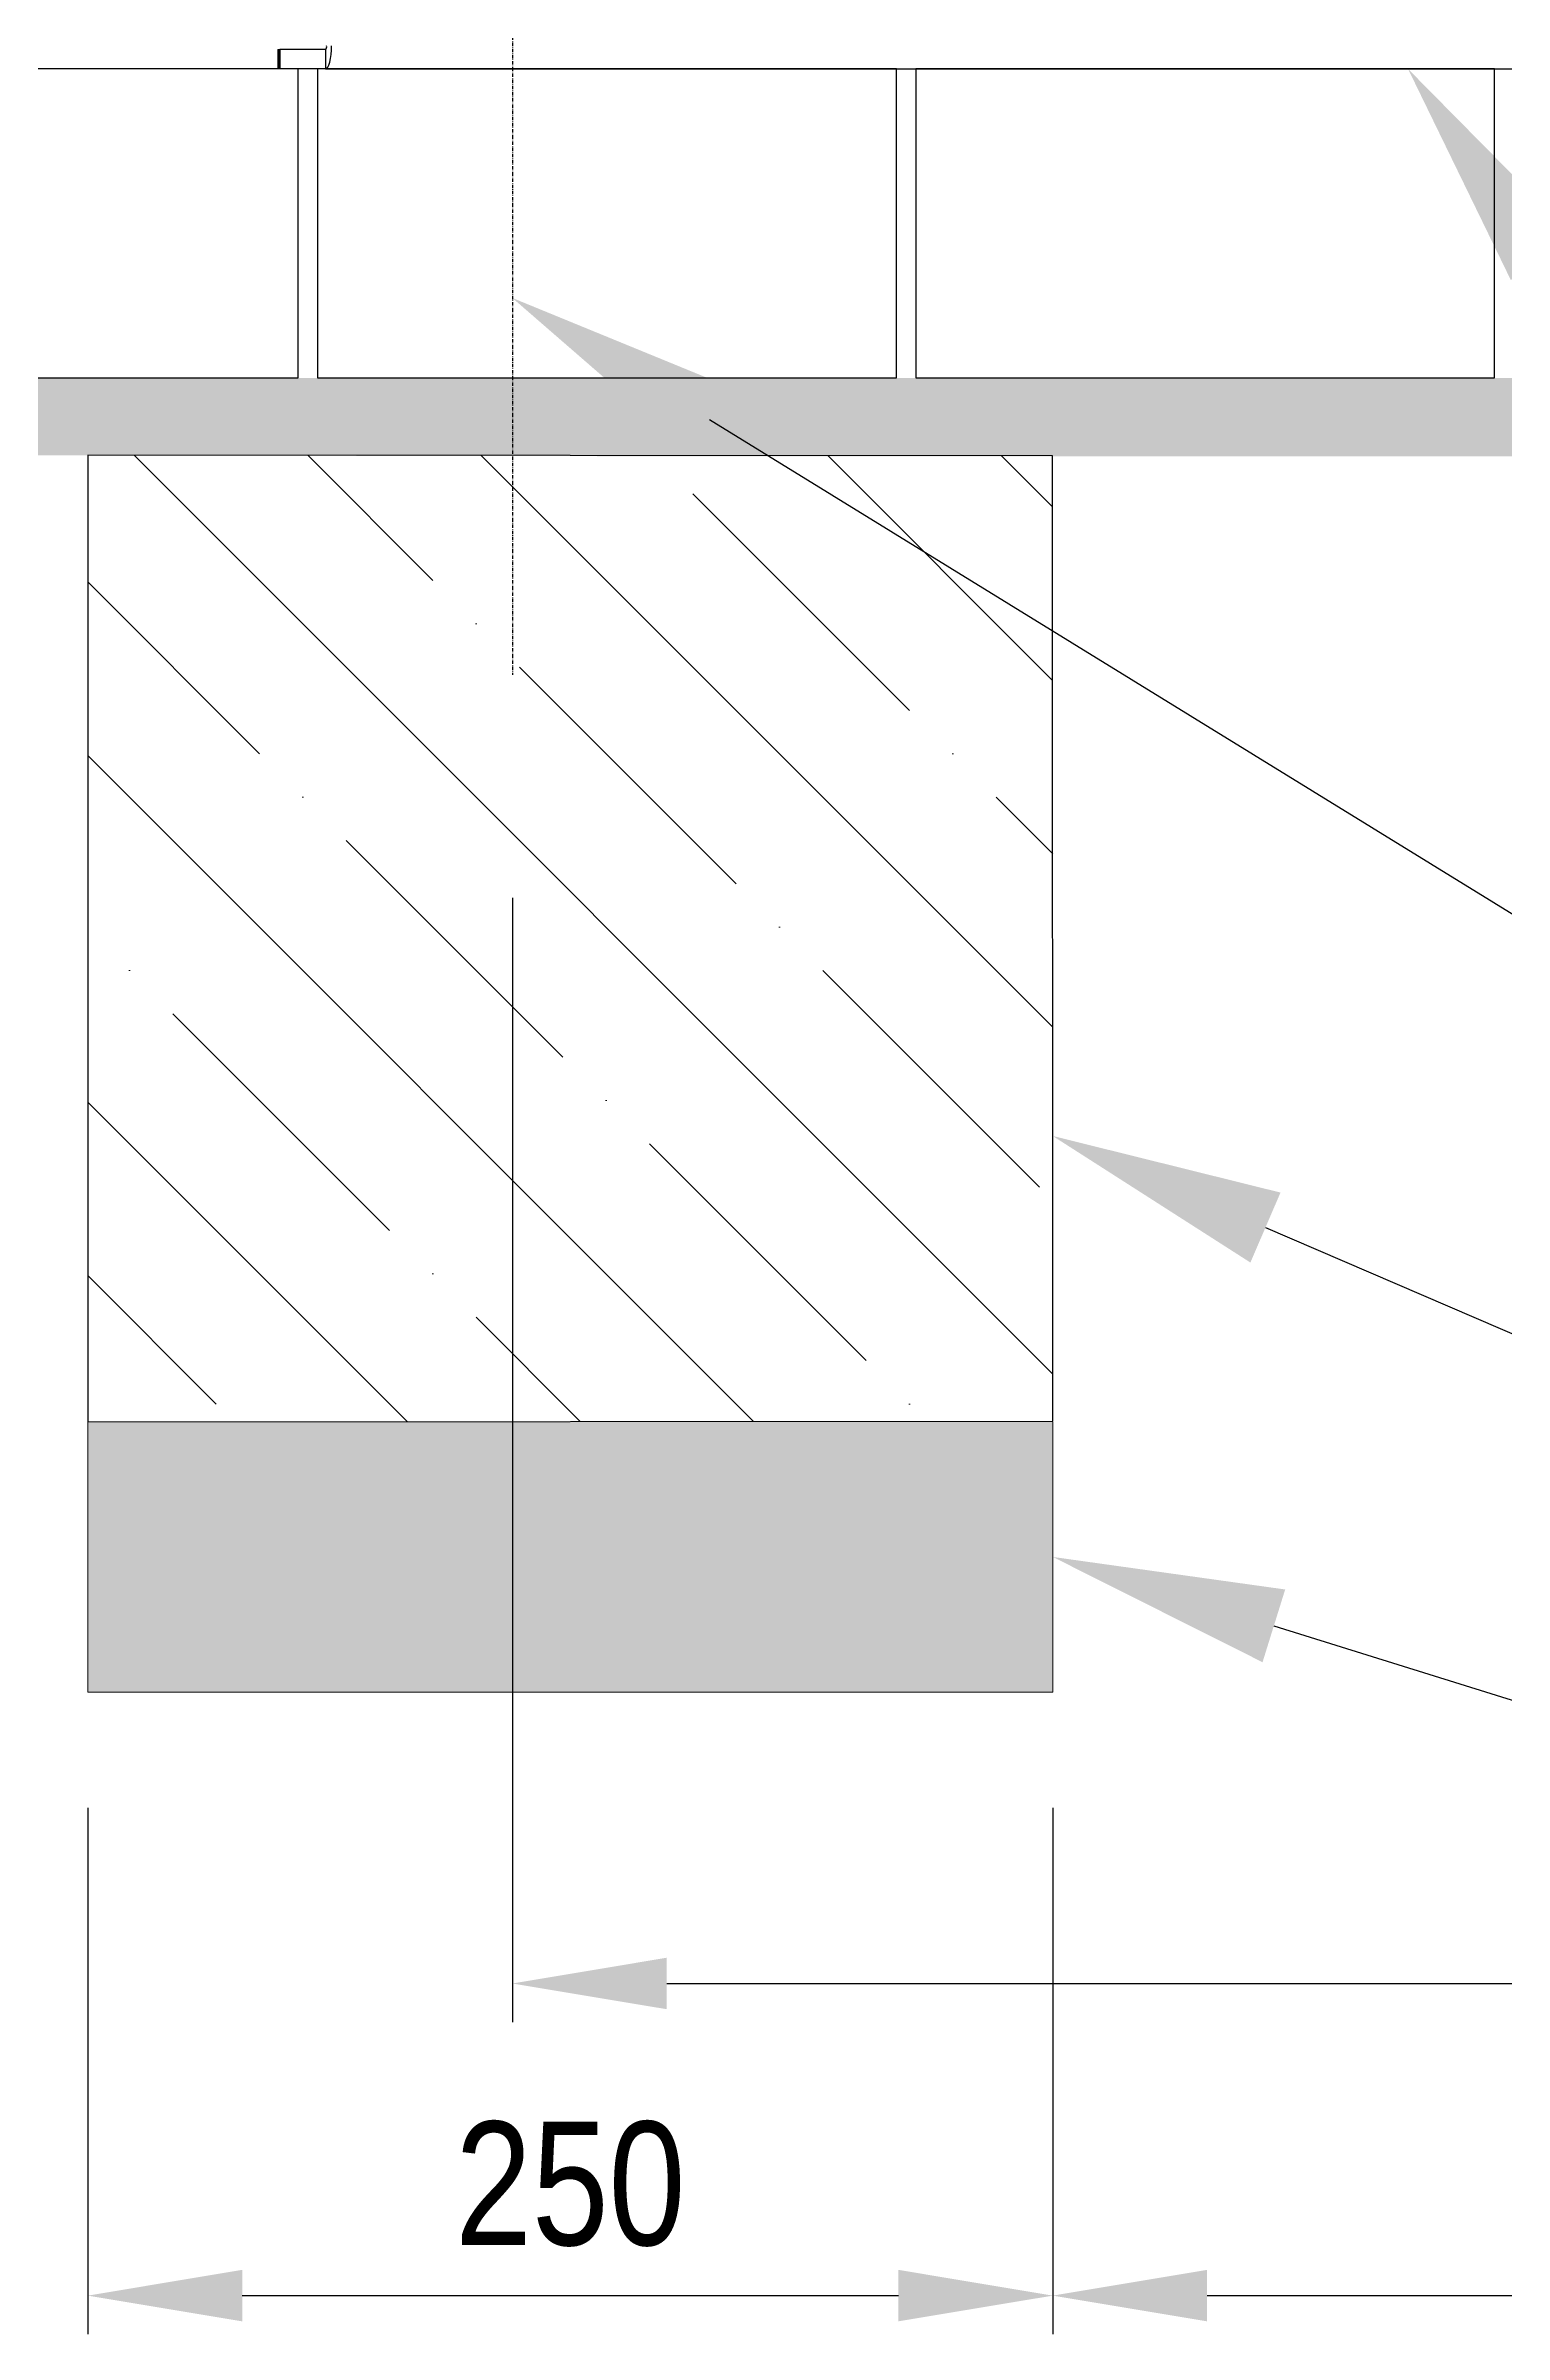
# Model space of a CAD drawing. Header units: millimetres. Extents: x 11758 to 17968, y 3782 to 8272.
# Drawn here: x 12159 to 12537, y 6122 to 6714 of the extents above; entities that cross this region are included whole.
import ezdxf
from ezdxf import colors
from ezdxf.entities.mleader import LeaderData, LeaderLine
from ezdxf.math import Vec2, Vec3

# ---------------------------------------------------------------- set-up
doc = ezdxf.new("R2010")
doc.units = ezdxf.units.MM
doc.header["$LTSCALE"] = 0.1
doc.linetypes.add('DashDot', pattern=[15, 9, -3, 0, -3])
doc.layers.add('SRAFY', color=251, linetype='Continuous', lineweight=13)
doc.styles.add('SEACAD_Arial', font='arial.ttf', dxfattribs={"width": 0.8})
doc.dimstyles.new('ISO-25', dxfattribs={"dimtxt": 1.6, "dimasz": 2, "dimexe": 0.5, "dimexo": 1.5, "dimtad": 1, "dimdec": 0, "dimtxsty": 'SEACAD_Arial', "dimcen": 2, "dimadec": 0, "dimazin": 0, "dimtfac": 1, "dimtdec": 0, "dimtmove": 0, "dimatfit": 3, "dimfxl": 1, "dimarcsym": 0})

# ---------------------------------------------------------------- blocks, each defined once
blk = doc.blocks.new('*D4')
at = {"color": 0, "lineweight": -2, "transparency": 16777216}
for p, q in [((12279.8, 6493.61), (12279.8, 6202.46)), ((14109.8, 6493.62), (14109.8, 6202.46)), ((12319.8, 6212.46), (14069.8, 6212.46))]:
    blk.add_line(p, q, dxfattribs=at)
at = {"color": 0, "transparency": 16777216}
for points in [[(12319.8, 6219.13), (12319.8, 6205.8), (12279.8, 6212.46)], [(14069.8, 6219.13), (14069.8, 6205.8), (14109.8, 6212.46)]]:
    blk.add_solid(points, dxfattribs=at)
at = {"layer": 'Defpoints', "color": 0, "transparency": 16777216}
for p in [(12279.8, 6523.61), (14109.8, 6523.62), (14109.8, 6212.46)]:
    blk.add_point(p, dxfattribs=at)
at = {"color": 0, "transparency": 16777216, "insert": (13194.8, 6241.31), "char_height": 32, "attachment_point": 5, "style": 'SEACAD_Arial'}
blk.add_mtext('1830', dxfattribs=at)
blk = doc.blocks.new('*D7')
at = {"color": 0, "lineweight": -2, "transparency": 16777216}
for p, q in [((12169.8, 6257.92), (12169.8, 6121.63)), ((12419.82, 6257.92), (12419.82, 6121.63)), ((12209.8, 6131.63), (12379.82, 6131.63))]:
    blk.add_line(p, q, dxfattribs=at)
at = {"color": 0, "transparency": 16777216}
for points in [[(12209.8, 6138.3), (12209.8, 6124.97), (12169.8, 6131.63)], [(12379.82, 6138.3), (12379.82, 6124.97), (12419.82, 6131.63)]]:
    blk.add_solid(points, dxfattribs=at)
at = {"layer": 'Defpoints', "color": 0, "transparency": 16777216}
for p in [(12169.8, 6287.92), (12419.82, 6287.92), (12419.82, 6131.63)]:
    blk.add_point(p, dxfattribs=at)
at = {"color": 0, "transparency": 16777216, "insert": (12294.81, 6160.47), "char_height": 32, "attachment_point": 5, "style": 'SEACAD_Arial'}
blk.add_mtext('250', dxfattribs=at)
blk = doc.blocks.new('*D9')
at = {"color": 0, "lineweight": -2, "transparency": 16777216}
for p, q in [((13999.8, 6308.16), (13999.8, 6121.63)), ((12419.82, 6257.92), (12419.82, 6121.63)), ((12459.82, 6131.63), (13959.8, 6131.63))]:
    blk.add_line(p, q, dxfattribs=at)
at = {"color": 0, "transparency": 16777216}
for points in [[(12459.82, 6138.3), (12459.82, 6124.97), (12419.82, 6131.63)], [(13959.8, 6138.3), (13959.8, 6124.97), (13999.8, 6131.63)]]:
    blk.add_solid(points, dxfattribs=at)
at = {"layer": 'Defpoints', "color": 0, "transparency": 16777216}
for p in [(13999.8, 6338.16), (12419.82, 6287.92), (13999.8, 6131.63)]:
    blk.add_point(p, dxfattribs=at)
at = {"color": 0, "transparency": 16777216, "insert": (13209.81, 6160.47), "char_height": 32, "attachment_point": 5, "style": 'SEACAD_Arial'}
blk.add_mtext('1580', dxfattribs=at)
blk = doc.blocks.new('*D14')
at = {"color": 0, "lineweight": -2, "transparency": 16777216}
for p, q in [((12049.26, 6748.25), (12049.26, 6788.25)), ((12044.3, 6708.25), (12039.26, 6708.25)), ((12049.26, 6708.25), (12049.26, 6608.25)), ((12139.8, 6608.25), (12039.26, 6608.25)), ((12049.26, 6568.25), (12049.26, 6528.25))]:
    blk.add_line(p, q, dxfattribs=at)
at = {"color": 0, "transparency": 16777216}
for points in [[(12042.6, 6748.25), (12055.93, 6748.25), (12049.26, 6708.25)], [(12042.6, 6568.25), (12055.93, 6568.25), (12049.26, 6608.25)]]:
    blk.add_solid(points, dxfattribs=at)
at = {"layer": 'Defpoints', "color": 0, "transparency": 16777216}
for p in [(12074.3, 6708.25), (12049.26, 6608.25), (12169.8, 6608.25)]:
    blk.add_point(p, dxfattribs=at)
at = {"color": 0, "transparency": 16777216, "insert": (12020.43, 6658.25), "char_height": 32, "attachment_point": 5, "rotation": 90, "style": 'SEACAD_Arial'}
blk.add_mtext('100', dxfattribs=at)
blk = doc.blocks.new('*D18')
at = {"color": 0, "lineweight": -2, "transparency": 16777216}
for p, q in [((12139.8, 6608.25), (12039.26, 6608.25)), ((12049.26, 6568.25), (12049.26, 6397.91)), ((12139.8, 6357.91), (12039.26, 6357.91))]:
    blk.add_line(p, q, dxfattribs=at)
at = {"color": 0, "transparency": 16777216}
for points in [[(12042.6, 6568.25), (12055.93, 6568.25), (12049.26, 6608.25)], [(12042.6, 6397.91), (12055.93, 6397.91), (12049.26, 6357.91)]]:
    blk.add_solid(points, dxfattribs=at)
at = {"layer": 'Defpoints', "color": 0, "transparency": 16777216}
for p in [(12169.8, 6608.25), (12049.26, 6357.91), (12169.8, 6357.91)]:
    blk.add_point(p, dxfattribs=at)
at = {"color": 0, "transparency": 16777216, "insert": (12020.43, 6483.08), "char_height": 32, "attachment_point": 5, "rotation": 90, "style": 'SEACAD_Arial'}
blk.add_mtext('250', dxfattribs=at)

msp = doc.modelspace()

# ---------------------------------------------------------------- hatches: boundary and pattern name
at = {"layer": 'SRAFY'}
h = msp.add_hatch(dxfattribs=at)
h.set_pattern_fill('AR-SAND', color=256, scale=0.5)
h.set_pattern_definition([(37.5, (5538.856, 1393.591), (-0.800016, 24.47066), [0, -19.304, 0, -21.59, 0, -20.6375]), (7.5, (5538.856, 1393.59), (22.47616, 35.84126), [0, -10.414, 0, -17.399, 0, -6.6675]), (327.5, (5523.235, 1393.591), (39.54962, 0.07186), [0, -6.35, 0, -22.86, 0, -29.845]), (317.5, (5523.235, 1393.59), (38.17782, 11.14647), [0, -3.175, 0, -14.986, 0, -17.145])])
h.paths.add_polyline_path([(12074.3, 6628.25), (12074.3, 6608.29), (12104.83, 6608.25), (12224.81, 6608.08), (12224.81, 6628.25)])
h.paths.add_polyline_path([(13464.3, 6607.9), (13464.3, 6628.25), (12224.81, 6628.25), (12224.81, 6608.08), (12354.81, 6607.9)])
h = msp.add_hatch(dxfattribs=at)
h.set_pattern_fill('ANSI35', color=256, scale=10, angle=90)
h.set_pattern_definition([(135, (5568.856, 1097.8), (-44.9013, -44.9013), []), (135, (5568.856, 1142.703), (-44.9013, -44.9013), [79.375, -15.875, 0, -15.875])])
h.paths.add_polyline_path([(12419.78, 6608.08), (12169.8, 6608.25), (12169.8, 6357.91), (12419.82, 6358.09)])
h = msp.add_hatch(dxfattribs=at)
h.set_pattern_fill('AR-SAND', color=256, scale=0.5)
h.set_pattern_definition([(37.5, (7468.933, -303.591), (-0.800016, 24.47066), [0, -19.304, 0, -21.59, 0, -20.6375]), (7.5, (7468.933, -303.59), (22.47616, 35.84126), [0, -10.414, 0, -17.399, 0, -6.6675]), (327.5, (7453.312, -303.59), (39.54962, 0.07186), [0, -6.35, 0, -22.86, 0, -29.845]), (317.5, (7453.31, -303.59), (38.17782, 11.14647), [0, -3.175, 0, -14.986, 0, -17.145])])
h.paths.add_polyline_path([(12419.82, 6357.9), (12169.8, 6357.91), (12169.8, 6287.92), (12419.82, 6287.91)])
h.paths.add_polyline_path([(13999.79, 6408.17), (14249.8, 6408.2), (14249.8, 6338.17), (13999.81, 6338.16)])

# ---------------------------------------------------------------- linework, layer by layer
at = {"linetype": 'DashDot', "lineweight": 30}
msp.add_line((12279.8, 6734.28), (12279.8, 6551.37), dxfattribs=at)
for p, q in [((12219.02, 6713.25), (12219.02, 6708.25)), ((12219.02, 6713.25), (12219.27, 6713.25)), ((12219.27, 6713.25), (12219.27, 6708.25)), ((12219.27, 6713.25), (12219.51, 6713.25)), ((12219.51, 6713.25), (12219.51, 6708.25)), ((12231.42, 6713.25), (12219.51, 6713.25)), ((12231.42, 6713.25), (12231.42, 6708.25)), ((12219.27, 6708.25), (12219.02, 6708.25)), ((12219.51, 6708.25), (12219.27, 6708.25)), ((12231.42, 6708.25), (12219.51, 6708.25)), ((12231.42, 6708.25), (14226.05, 6708.25))]:
    msp.add_line(p, q)
at = {"color": 7, "linetype": 'Continuous'}
for p, q in [((12224.3, 6708.25), (12074.3, 6708.25)), ((12224.3, 6628.25), (12224.3, 6708.25)), ((12379.3, 6708.25), (12229.3, 6708.25)), ((12229.3, 6708.25), (12229.3, 6628.25)), ((12379.3, 6628.25), (12379.3, 6708.25)), ((12534.3, 6708.25), (12384.3, 6708.25)), ((12384.3, 6708.25), (12384.3, 6628.25)), ((12534.3, 6628.25), (12534.3, 6708.25)), ((12074.3, 6628.25), (12224.3, 6628.25)), ((12229.3, 6628.25), (12379.3, 6628.25)), ((12384.3, 6628.25), (12534.3, 6628.25))]:
    msp.add_line(p, q, dxfattribs=at)
at = {"flags": 128}
msp.add_lwpolyline([(12231.42, 6708.25), (12231.72, 6708.36), (12232.01, 6708.71), (12232.28, 6709.26), (12232.52, 6710.01), (12232.71, 6710.92), (12232.85, 6711.95), (12232.94, 6713.08), (12232.97, 6714.25)], dxfattribs=at)
msp.add_lwpolyline([(12169.8, 6357.91), (12419.82, 6358.09), (12419.78, 6608.08), (12169.8, 6608.25)], close=True)
msp.add_arc((12230.52, 6714.02), 1.18, 319.60931, 11.36905)
at = {"layer": 'SRAFY'}
for p, q in [((12169.8, 6357.91), (12169.8, 6287.92)), ((12419.82, 6357.91), (12419.82, 6287.92)), ((12169.8, 6287.92), (12419.82, 6287.92))]:
    msp.add_line(p, q, dxfattribs=at)

# ---------------------------------------------------------------- dimensions: what is measured, and where the dimension line sits
for base, p1, p2, picture, middle in [((12049.26, 6608.25), (12074.3, 6708.25), (12169.8, 6608.25), '*D14', (12049.26, 6658.25)), ((12049.26, 6357.91), (12169.8, 6608.25), (12169.8, 6357.91), '*D18', (12049.26, 6483.08))]:
    dim = msp.add_linear_dim(base=base, p1=p1, p2=p2, angle=90, dimstyle='ISO-25')
    dim.commit()
    dim.dimension.update_dxf_attribs({"geometry": picture, "text_midpoint": middle, "dimtype": 160})
dim = msp.add_linear_dim(base=(14109.8, 6212.46), p1=(12279.8, 6523.61), p2=(14109.8, 6523.62), dimstyle='ISO-25', override={"dimscale": 0, "dimrnd": 10})
dim.commit()
dim.dimension.update_dxf_attribs({"geometry": '*D4', "text_midpoint": (13194.8, 6212.46), "dimtype": 160})
for base, p1, p2, override, picture, middle in [((13999.8, 6131.63), (12419.82, 6287.92), (13999.8, 6338.16), {"dimscale": 0, "dimrnd": 10}, '*D9', (13209.81, 6160.47)), ((12419.82, 6131.63), (12169.8, 6287.92), (12419.82, 6287.92), {"dimscale": 0}, '*D7', (12294.81, 6160.47))]:
    dim = msp.add_linear_dim(base=base, p1=p1, p2=p2, dimstyle='ISO-25', override=override)
    dim.commit()
    dim.dimension.update_dxf_attribs({"geometry": picture, "text_midpoint": middle})

# ---------------------------------------------------------------- leaders
ml = msp.add_multileader_mtext('Standard')
ml.set_content('1', color=256, style='SEACAD_Arial')
ml.set_leader_properties()
ml.build(insert=Vec2(0, 0))
ml.multileader.update_dxf_attribs({"text_right_attachment_type": 6, "dogleg_length": 2, "arrow_head_size": 60, "scale": 20})
ctx = ml.context
ctx.base_point, ctx.scale, ctx.char_height, ctx.arrow_head_size, ctx.landing_gap_size, ctx.plane_origin = Vec3(12682.24, 6524.15), 20, 50, 60, 20, Vec3(12419.28, 6708.25)
ctx.right_attachment = 6
notes = []
notes.append((ctx, [(0, (1, 1, 0), (12642.24, 6524.15), (1, 0), 40, [(0, [(12511.88, 6708.25)], 0, [])])]))
ctx.mtext.insert, ctx.mtext.flow_direction = Vec3(12702.24, 6549.15), 5
ml = msp.add_multileader_mtext('Standard')
ml.set_content('2', color=256, style='SEACAD_Arial')
ml.set_leader_properties()
ml.build(insert=Vec2(0, 0))
ml.multileader.update_dxf_attribs({"text_right_attachment_type": 6, "dogleg_length": 2, "arrow_head_size": 60, "scale": 20})
ctx = ml.context
ctx.base_point, ctx.scale, ctx.char_height, ctx.arrow_head_size, ctx.landing_gap_size, ctx.plane_origin = Vec3(12682.24, 6425.83), 20, 50, 60, 20, Vec3(12339.78, 6543.61)
ctx.right_attachment = 6
notes.append((ctx, [(0, (1, 1, 0), (12642.24, 6425.83), (1, 0), 40, [(0, [(12279.8, 6648.94)], 0, [])])]))
ctx.mtext.insert, ctx.mtext.flow_direction = Vec3(12702.24, 6450.83), 5
ml = msp.add_multileader_mtext('Standard')
ml.set_content('3', color=256, style='SEACAD_Arial')
ml.set_leader_properties()
ml.build(insert=Vec2(0, 0))
ml.multileader.update_dxf_attribs({"text_right_attachment_type": 6, "dogleg_length": 2, "arrow_head_size": 60, "scale": 20})
ctx = ml.context
ctx.base_point, ctx.scale, ctx.char_height, ctx.arrow_head_size, ctx.landing_gap_size, ctx.plane_origin = Vec3(12682.24, 6336.23), 20, 50, 60, 20, Vec3(12338.75, 6310.77)
ctx.right_attachment = 6
notes.append((ctx, [(0, (1, 1, 0), (12642.24, 6336.23), (1, 0), 40, [(0, [(12419.81, 6431.93)], 0, [])])]))
ctx.mtext.insert, ctx.mtext.flow_direction = Vec3(12702.24, 6361.67), 5
ml = msp.add_multileader_mtext('Standard')
ml.set_content('4', color=256, style='SEACAD_Arial')
ml.set_leader_properties()
ml.build(insert=Vec2(0, 0))
ml.multileader.update_dxf_attribs({"text_right_attachment_type": 6, "dogleg_length": 2, "arrow_head_size": 60, "scale": 20})
ctx = ml.context
ctx.base_point, ctx.scale, ctx.char_height, ctx.arrow_head_size, ctx.landing_gap_size, ctx.plane_origin = Vec3(12682.24, 6253.64), 20, 50, 60, 20, Vec3(12259.66, 6364.02)
ctx.right_attachment = 6
notes.append((ctx, [(0, (1, 1, 0), (12642.24, 6253.64), (1, 0), 40, [(0, [(12419.82, 6322.92)], 0, [])])]))
ctx.mtext.insert, ctx.mtext.flow_direction = Vec3(12702.24, 6278.64), 5
for ctx, leaders in notes:
    for number, flags, end, landing, length, lines in leaders:
        leader = LeaderData()
        leader.index, (leader.has_last_leader_line, leader.has_dogleg_vector, leader.attachment_direction) = number, flags
        leader.last_leader_point, leader.dogleg_vector, leader.dogleg_length = Vec3(end), Vec3(landing), length
        for number, points, colour, breaks in lines:
            line = LeaderLine()
            line.index, line.vertices, line.color, line.breaks = number, Vec3.list(points), colors.encode_raw_color(colour), breaks
            leader.lines.append(line)
        ctx.leaders.append(leader)

doc.saveas('drawing.dxf')
